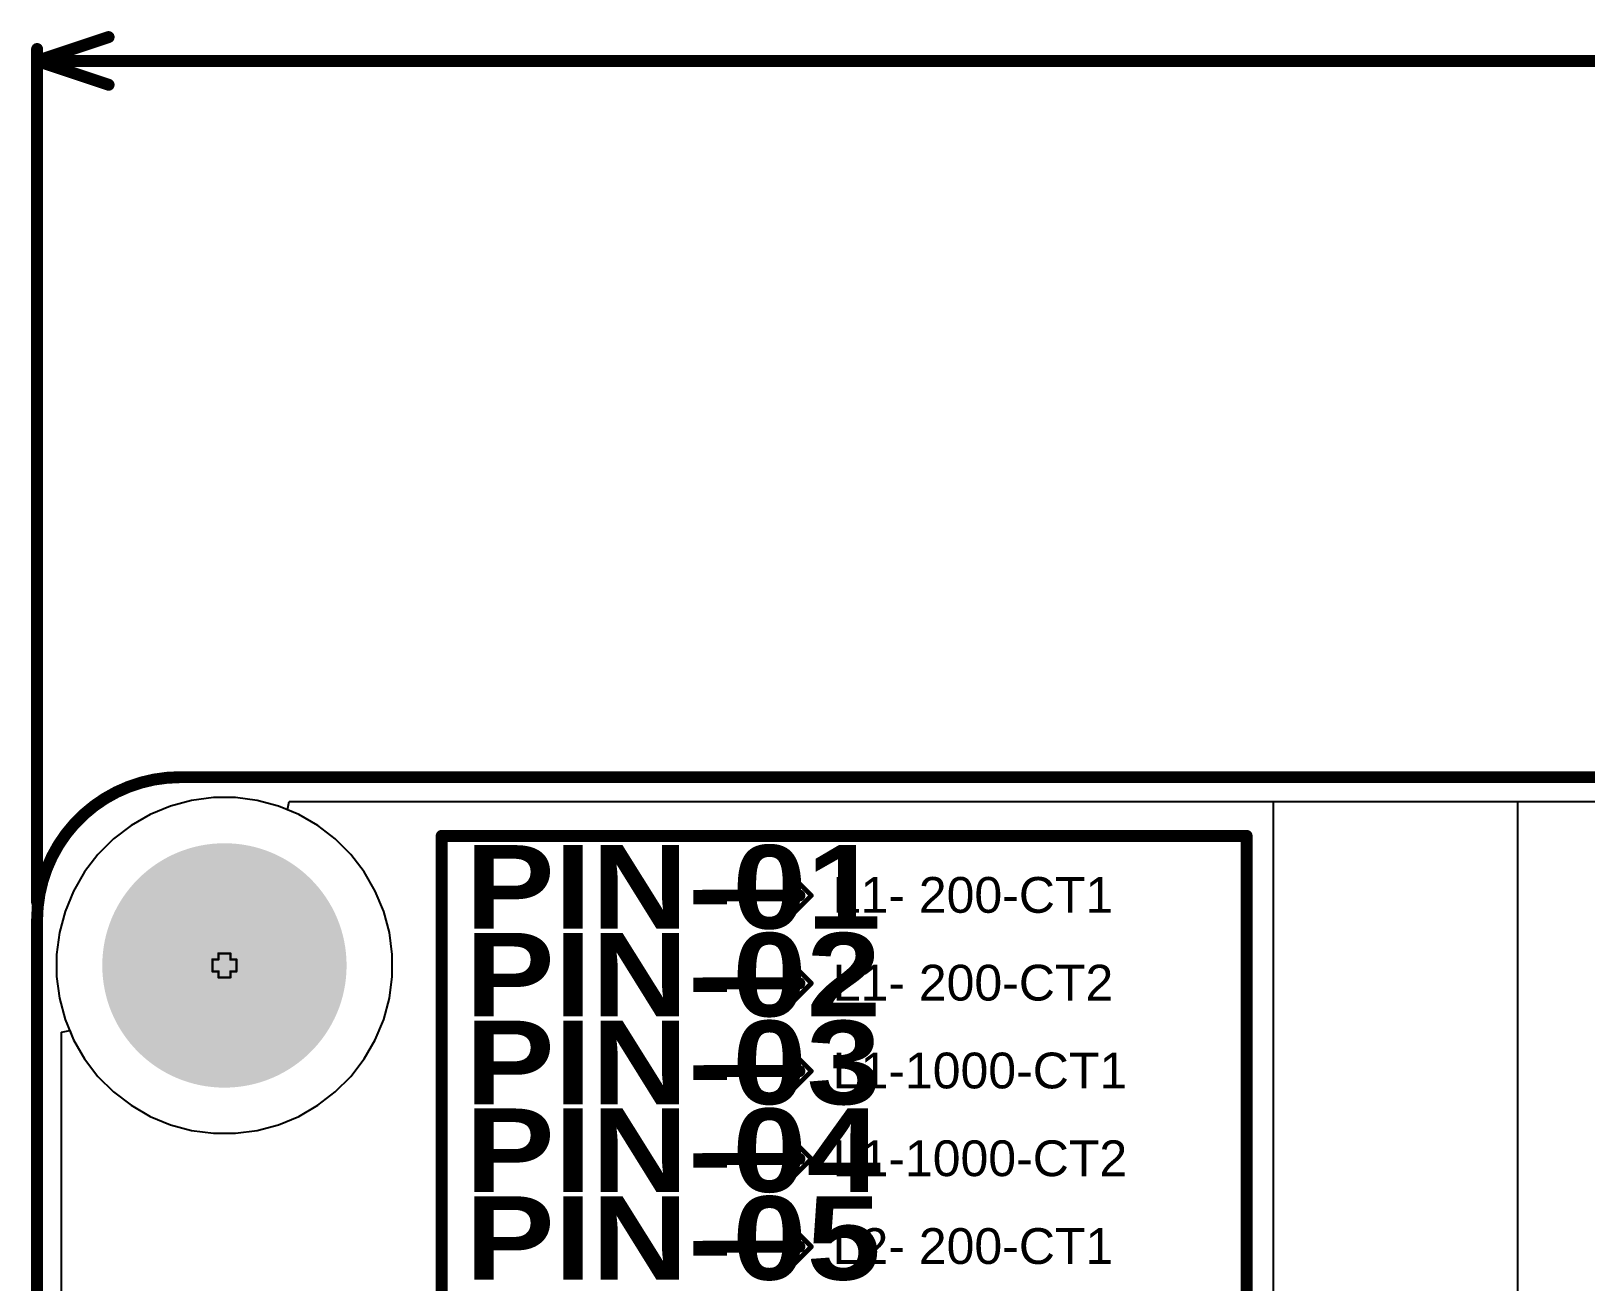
# Model space of a CAD drawing. Header units: inches. Extents: x -2 to 5376, y -4 to 5426.
# Drawn here: x -1.7 to 31.42, y 85.76 to 112.4 of the extents above; entities that cross this region are included whole.
import ezdxf

# ---------------------------------------------------------------- set-up
doc = ezdxf.new("R2010")
doc.units = ezdxf.units.IN
for name, color, linetype in [('Board Outline', 216, 'Continuous'), ('Bottom Layer', 5, 'Continuous'), ('Bottom Solder', 6, 'Continuous'), ('Dimension', 6, 'Continuous'), ('Drill Drawing', 1, 'Continuous'), ('Layer 1', 16, 'Continuous'), ('Layer 2', 76, 'Continuous'), ('Multi-Layer', 9, 'Continuous'), ('Pad Holes', 156, 'Continuous'), ('Top Layer', 1, 'Continuous'), ('Top Overlay', 2, 'Continuous'), ('Top Solder', 216, 'Continuous')]:
    doc.layers.add(name, color=color, linetype=linetype)
doc.styles.add('Arial', font='', dxfattribs={"height": 0.2})
doc.styles.add('Arial Black_Bold', font='', dxfattribs={"height": 0.2})
doc.styles.get('Arial').set_extended_font_data('Arial')
doc.styles.get('Arial Black_Bold').set_extended_font_data('Arial Black', bold=True)

msp = doc.modelspace()

# ---------------------------------------------------------------- hatches: boundary and pattern name
at = {"layer": 'Bottom Layer'}
h = msp.add_hatch(color=5, dxfattribs=at)
edge = h.paths.add_edge_path()
edge.add_arc((2.421, 92.5), 2.5, 0, 360)
at = {"layer": 'Bottom Solder'}
h = msp.add_hatch(color=6, dxfattribs=at)
edge = h.paths.add_edge_path()
edge.add_arc((2.421, 92.5), 2.602, 0, 360)
at = {"layer": 'Layer 1'}
h = msp.add_hatch(color=16, dxfattribs=at)
edge = h.paths.add_edge_path()
edge.add_arc((2.421, 92.5), 2.5, 0, 360)
at = {"layer": 'Layer 2'}
h = msp.add_hatch(color=76, dxfattribs=at)
edge = h.paths.add_edge_path()
edge.add_arc((2.421, 92.5), 2.5, 0, 360)
at = {"layer": 'Multi-Layer'}
h = msp.add_hatch(color=9, dxfattribs=at)
edge = h.paths.add_edge_path()
edge.add_arc((2.421, 92.5), 2.5, 0, 360)
at = {"layer": 'Pad Holes'}
h = msp.add_hatch(color=7, dxfattribs=at)
edge = h.paths.add_edge_path()
edge.add_arc((2.421, 92.5), 1.5, 0, 360)
at = {"layer": 'Top Layer'}
h = msp.add_hatch(color=1, dxfattribs=at)
edge = h.paths.add_edge_path()
edge.add_arc((2.421, 92.5), 2.5, 0, 360)
at = {"layer": 'Top Solder'}
h = msp.add_hatch(color=216, dxfattribs=at)
edge = h.paths.add_edge_path()
edge.add_arc((2.421, 92.5), 2.602, 0, 360)

# ---------------------------------------------------------------- linework, layer by layer
at = {"layer": 'Board Outline'}
for points in [[(-1.57, 93.461, 0.254, 0.254, -0.414214), (1.478, 96.509, 0.254, 0.254, 0)], [(1.478, 96.509, 0.254, 0.254, 0), (135.382, 96.509, 0.254, 0.254, 0)], [(-1.57, -0.443, 0.254, 0.254, 0), (-1.57, 93.461, 0.254, 0.254, 0)]]:
    msp.add_lwpolyline(points, format="xyseb", dxfattribs=at)
for points in [[(1.415, 96.509, 0.127, 0.127, 1), (1.542, 96.509, 0.127, 0.127, 1)], [(1.415, 96.509, 0.127, 0.127, 1), (1.542, 96.509, 0.127, 0.127, 1)], [(-1.633, 93.461, 0.127, 0.127, 1), (-1.506, 93.461, 0.127, 0.127, 1)], [(-1.633, 93.461, 0.127, 0.127, 1), (-1.506, 93.461, 0.127, 0.127, 1)]]:
    msp.add_lwpolyline(points, format="xyseb", close=True, dxfattribs=at)
at = {"layer": 'Bottom Layer'}
for p, q in [((29.972, 83.109), (29.972, 95.991)), ((29.972, 95.991), (109.054, 95.991))]:
    msp.add_line(p, q, dxfattribs=at)
at = {"layer": 'Dimension'}
for points in [[(-1.57, 111.76, 0.254, 0.254, 0), (-0.046, 112.268, 0.254, 0.254, 0)], [(-1.57, 93.842, 0.254, 0.254, 0), (-1.57, 112.014, 0.254, 0.254, 0)], [(-1.57, 111.76, 0.254, 0.254, 0), (-0.046, 111.252, 0.254, 0.254, 0)], [(-1.57, 111.76, 0.254, 0.254, 0), (57.85, 111.76, 0.254, 0.254, 0)]]:
    msp.add_lwpolyline(points, format="xyseb", dxfattribs=at)
for points in [[(-0.109, 112.268, 0.127, 0.127, 1), (0.018, 112.268, 0.127, 0.127, 1)], [(-1.633, 112.014, 0.127, 0.127, 1), (-1.506, 112.014, 0.127, 0.127, 1)], [(-1.633, 111.76, 0.127, 0.127, 1), (-1.506, 111.76, 0.127, 0.127, 1)], [(-1.633, 111.76, 0.127, 0.127, 1), (-1.506, 111.76, 0.127, 0.127, 1)], [(-1.633, 111.76, 0.127, 0.127, 1), (-1.506, 111.76, 0.127, 0.127, 1)], [(-0.109, 111.252, 0.127, 0.127, 1), (0.018, 111.252, 0.127, 0.127, 1)], [(-1.633, 93.842, 0.127, 0.127, 1), (-1.506, 93.842, 0.127, 0.127, 1)]]:
    msp.add_lwpolyline(points, format="xyseb", close=True, dxfattribs=at)
at = {"layer": 'Drill Drawing'}
for points in [[(2.294, 92.627, 0.0508, 0.0508, 0), (2.294, 92.754, 0.0508, 0.0508, 0)], [(2.294, 92.754, 0.0508, 0.0508, 0), (2.548, 92.754, 0.0508, 0.0508, 0)], [(2.548, 92.627, 0.0508, 0.0508, 0), (2.548, 92.754, 0.0508, 0.0508, 0)], [(2.167, 92.373, 0.0508, 0.0508, 0), (2.167, 92.627, 0.0508, 0.0508, 0)], [(2.167, 92.627, 0.0508, 0.0508, 0), (2.294, 92.627, 0.0508, 0.0508, 0)], [(2.167, 92.373, 0.0508, 0.0508, 0), (2.294, 92.373, 0.0508, 0.0508, 0)], [(2.294, 92.246, 0.0508, 0.0508, 0), (2.294, 92.373, 0.0508, 0.0508, 0)], [(2.548, 92.627, 0.0508, 0.0508, 0), (2.675, 92.627, 0.0508, 0.0508, 0)], [(2.548, 92.373, 0.0508, 0.0508, 0), (2.675, 92.373, 0.0508, 0.0508, 0)], [(2.548, 92.246, 0.0508, 0.0508, 0), (2.548, 92.373, 0.0508, 0.0508, 0)], [(2.675, 92.373, 0.0508, 0.0508, 0), (2.675, 92.627, 0.0508, 0.0508, 0)], [(2.294, 92.246, 0.0508, 0.0508, 0), (2.548, 92.246, 0.0508, 0.0508, 0)]]:
    msp.add_lwpolyline(points, format="xyseb", dxfattribs=at)
for points in [[(2.281, 92.754, 0.0254, 0.0254, 1), (2.307, 92.754, 0.0254, 0.0254, 1)], [(2.281, 92.754, 0.0254, 0.0254, 1), (2.307, 92.754, 0.0254, 0.0254, 1)], [(2.535, 92.754, 0.0254, 0.0254, 1), (2.561, 92.754, 0.0254, 0.0254, 1)], [(2.535, 92.754, 0.0254, 0.0254, 1), (2.561, 92.754, 0.0254, 0.0254, 1)], [(2.154, 92.627, 0.0254, 0.0254, 1), (2.18, 92.627, 0.0254, 0.0254, 1)], [(2.154, 92.627, 0.0254, 0.0254, 1), (2.18, 92.627, 0.0254, 0.0254, 1)], [(2.154, 92.373, 0.0254, 0.0254, 1), (2.18, 92.373, 0.0254, 0.0254, 1)], [(2.154, 92.373, 0.0254, 0.0254, 1), (2.18, 92.373, 0.0254, 0.0254, 1)], [(2.281, 92.627, 0.0254, 0.0254, 1), (2.307, 92.627, 0.0254, 0.0254, 1)], [(2.281, 92.627, 0.0254, 0.0254, 1), (2.307, 92.627, 0.0254, 0.0254, 1)], [(2.281, 92.373, 0.0254, 0.0254, 1), (2.307, 92.373, 0.0254, 0.0254, 1)], [(2.281, 92.373, 0.0254, 0.0254, 1), (2.307, 92.373, 0.0254, 0.0254, 1)], [(2.535, 92.627, 0.0254, 0.0254, 1), (2.561, 92.627, 0.0254, 0.0254, 1)], [(2.535, 92.627, 0.0254, 0.0254, 1), (2.561, 92.627, 0.0254, 0.0254, 1)], [(2.535, 92.373, 0.0254, 0.0254, 1), (2.561, 92.373, 0.0254, 0.0254, 1)], [(2.535, 92.373, 0.0254, 0.0254, 1), (2.561, 92.373, 0.0254, 0.0254, 1)], [(2.662, 92.627, 0.0254, 0.0254, 1), (2.688, 92.627, 0.0254, 0.0254, 1)], [(2.662, 92.627, 0.0254, 0.0254, 1), (2.688, 92.627, 0.0254, 0.0254, 1)], [(2.662, 92.373, 0.0254, 0.0254, 1), (2.688, 92.373, 0.0254, 0.0254, 1)], [(2.662, 92.373, 0.0254, 0.0254, 1), (2.688, 92.373, 0.0254, 0.0254, 1)], [(2.281, 92.246, 0.0254, 0.0254, 1), (2.307, 92.246, 0.0254, 0.0254, 1)], [(2.281, 92.246, 0.0254, 0.0254, 1), (2.307, 92.246, 0.0254, 0.0254, 1)], [(2.535, 92.246, 0.0254, 0.0254, 1), (2.561, 92.246, 0.0254, 0.0254, 1)], [(2.535, 92.246, 0.0254, 0.0254, 1), (2.561, 92.246, 0.0254, 0.0254, 1)]]:
    msp.add_lwpolyline(points, format="xyseb", close=True, dxfattribs=at)
at = {"layer": 'Layer 1'}
for p, q in [((3.762, 95.813), (3.797, 95.991)), ((4.005, 95.713), (3.762, 95.813)), ((3.797, 95.991), (109.054, 95.991)), ((4.411, 95.478), (4.005, 95.713)), ((4.783, 95.193), (4.411, 95.478)), ((5.114, 94.862), (4.783, 95.193)), ((5.399, 94.49), (5.114, 94.862)), ((5.633, 94.084), (5.399, 94.49)), ((5.813, 93.651), (5.633, 94.084)), ((5.934, 93.199), (5.813, 93.651)), ((5.995, 92.734), (5.934, 93.199)), ((5.995, 92.266), (5.995, 92.734)), ((5.934, 91.801), (5.995, 92.266)), ((5.813, 91.349), (5.934, 91.801)), ((-1.052, 91.079), (-0.874, 91.115)), ((-1.052, 57.76), (-1.052, 91.079)), ((-0.874, 91.115), (-0.792, 90.916)), ((5.633, 90.916), (5.813, 91.349)), ((-0.792, 90.916), (-0.558, 90.51)), ((5.399, 90.51), (5.633, 90.916)), ((-0.558, 90.51), (-0.272, 90.138)), ((5.114, 90.138), (5.399, 90.51)), ((-0.272, 90.138), (0.059, 89.807)), ((4.783, 89.807), (5.114, 90.138)), ((0.059, 89.807), (0.431, 89.522)), ((4.411, 89.522), (4.783, 89.807)), ((0.431, 89.522), (0.837, 89.287)), ((4.005, 89.287), (4.411, 89.522)), ((0.837, 89.287), (1.269, 89.108)), ((1.269, 89.108), (1.722, 88.987)), ((3.12, 88.987), (3.572, 89.108)), ((3.572, 89.108), (4.005, 89.287)), ((1.722, 88.987), (2.187, 88.926)), ((2.187, 88.926), (2.655, 88.926)), ((2.655, 88.926), (3.12, 88.987))]:
    msp.add_line(p, q, dxfattribs=at)
at = {"layer": 'Layer 2'}
for p, q in [((3.762, 95.813), (3.797, 95.991)), ((4.005, 95.713), (3.762, 95.813)), ((3.797, 95.991), (109.054, 95.991)), ((4.411, 95.478), (4.005, 95.713)), ((4.783, 95.193), (4.411, 95.478)), ((5.114, 94.862), (4.783, 95.193)), ((5.399, 94.49), (5.114, 94.862)), ((5.633, 94.084), (5.399, 94.49)), ((5.813, 93.651), (5.633, 94.084)), ((5.934, 93.199), (5.813, 93.651)), ((5.995, 92.734), (5.934, 93.199)), ((5.995, 92.266), (5.995, 92.734)), ((5.934, 91.801), (5.995, 92.266)), ((5.813, 91.349), (5.934, 91.801)), ((-1.052, 91.079), (-0.874, 91.115)), ((-1.052, 57.76), (-1.052, 91.079)), ((-0.874, 91.115), (-0.792, 90.916)), ((5.633, 90.916), (5.813, 91.349)), ((-0.792, 90.916), (-0.558, 90.51)), ((5.399, 90.51), (5.633, 90.916)), ((-0.558, 90.51), (-0.272, 90.138)), ((5.114, 90.138), (5.399, 90.51)), ((-0.272, 90.138), (0.059, 89.807)), ((4.783, 89.807), (5.114, 90.138)), ((0.059, 89.807), (0.431, 89.522)), ((4.411, 89.522), (4.783, 89.807)), ((0.431, 89.522), (0.837, 89.287)), ((4.005, 89.287), (4.411, 89.522)), ((0.837, 89.287), (1.269, 89.108)), ((1.269, 89.108), (1.722, 88.987)), ((3.12, 88.987), (3.572, 89.108)), ((3.572, 89.108), (4.005, 89.287)), ((1.722, 88.987), (2.187, 88.926)), ((2.187, 88.926), (2.655, 88.926)), ((2.655, 88.926), (3.12, 88.987))]:
    msp.add_line(p, q, dxfattribs=at)
at = {"layer": 'Multi-Layer'}
for p, q in [((2.187, 96.074), (1.722, 96.013)), ((2.421, 96.074), (2.187, 96.074)), ((2.655, 96.074), (2.421, 96.074)), ((3.12, 96.013), (2.655, 96.074)), ((0.837, 95.713), (0.431, 95.478)), ((1.269, 95.892), (0.837, 95.713)), ((1.722, 96.013), (1.269, 95.892)), ((3.572, 95.892), (3.12, 96.013)), ((4.005, 95.713), (3.572, 95.892)), ((4.411, 95.478), (4.005, 95.713)), ((0.431, 95.478), (0.059, 95.193)), ((4.783, 95.193), (4.411, 95.478)), ((0.059, 95.193), (-0.272, 94.862)), ((5.114, 94.862), (4.783, 95.193)), ((-0.272, 94.862), (-0.558, 94.49)), ((5.399, 94.49), (5.114, 94.862)), ((-0.558, 94.49), (-0.792, 94.084)), ((5.633, 94.084), (5.399, 94.49)), ((-0.792, 94.084), (-0.971, 93.651)), ((5.813, 93.651), (5.633, 94.084)), ((-0.971, 93.651), (-1.092, 93.199)), ((5.934, 93.199), (5.813, 93.651)), ((-1.092, 93.199), (-1.154, 92.734)), ((5.995, 92.734), (5.934, 93.199)), ((-1.154, 92.734), (-1.154, 92.5)), ((5.995, 92.5), (5.995, 92.734)), ((-1.154, 92.5), (-1.154, 92.266)), ((5.995, 92.266), (5.995, 92.5)), ((-1.154, 92.266), (-1.092, 91.801)), ((5.934, 91.801), (5.995, 92.266)), ((-1.092, 91.801), (-0.971, 91.349)), ((5.813, 91.349), (5.934, 91.801)), ((-0.971, 91.349), (-0.792, 90.916)), ((5.633, 90.916), (5.813, 91.349)), ((-0.792, 90.916), (-0.558, 90.51)), ((5.399, 90.51), (5.633, 90.916)), ((-0.558, 90.51), (-0.272, 90.138)), ((5.114, 90.138), (5.399, 90.51)), ((-0.272, 90.138), (0.059, 89.807)), ((4.783, 89.807), (5.114, 90.138)), ((0.059, 89.807), (0.431, 89.522)), ((4.411, 89.522), (4.783, 89.807)), ((0.431, 89.522), (0.837, 89.287)), ((4.005, 89.287), (4.411, 89.522)), ((0.837, 89.287), (1.269, 89.108)), ((1.269, 89.108), (1.722, 88.987)), ((3.12, 88.987), (3.572, 89.108)), ((3.572, 89.108), (4.005, 89.287)), ((1.722, 88.987), (2.187, 88.926)), ((2.187, 88.926), (2.421, 88.926)), ((2.421, 88.926), (2.421, 88.926)), ((2.421, 88.926), (2.655, 88.926)), ((2.655, 88.926), (3.12, 88.987))]:
    msp.add_line(p, q, dxfattribs=at)
at = {"layer": 'Top Layer'}
for p, q in [((24.765, 73.518), (24.765, 95.991)), ((24.765, 95.991), (107.265, 95.991))]:
    msp.add_line(p, q, dxfattribs=at)
at = {"layer": 'Top Overlay'}
for p, q in [((14.922, 93.989), (14.541, 94.37)), ((14.541, 94.37), (14.541, 93.608)), ((14.541, 93.608), (14.922, 93.989)), ((14.922, 92.12), (14.541, 92.501)), ((14.541, 92.501), (14.541, 91.739)), ((14.541, 91.739), (14.922, 92.12)), ((14.922, 90.25), (14.541, 90.631)), ((14.541, 90.631), (14.541, 89.869)), ((14.541, 89.869), (14.922, 90.25)), ((14.922, 88.381), (14.541, 88.762)), ((14.541, 88.762), (14.541, 88)), ((14.541, 88), (14.922, 88.381)), ((14.922, 86.512), (14.541, 86.893)), ((14.541, 86.893), (14.541, 86.131)), ((14.541, 86.131), (14.922, 86.512))]:
    msp.add_line(p, q, dxfattribs=at)
for points in [[(7.048, 95.259, 0.254, 0.254, 0), (24.193, 95.259, 0.254, 0.254, 0)], [(7.048, 72.145, 0.254, 0.254, 0), (7.048, 95.259, 0.254, 0.254, 0)], [(24.193, 72.145, 0.254, 0.254, 0), (24.193, 95.259, 0.254, 0.254, 0)], [(14.541, 94.37, 0.102, 0.102, 0), (14.922, 93.989, 0.102, 0.102, 0)], [(14.541, 93.608, 0.102, 0.102, 0), (14.541, 94.37, 0.102, 0.102, 0)], [(12.636, 93.989, 0.254, 0.254, 0), (14.668, 93.989, 0.254, 0.254, 0)], [(14.541, 93.608, 0.102, 0.102, 0), (14.922, 93.989, 0.102, 0.102, 0)], [(14.541, 91.739, 0.102, 0.102, 0), (14.541, 92.501, 0.102, 0.102, 0)], [(14.541, 92.501, 0.102, 0.102, 0), (14.922, 92.12, 0.102, 0.102, 0)], [(12.636, 92.12, 0.254, 0.254, 0), (14.668, 92.12, 0.254, 0.254, 0)], [(14.541, 91.739, 0.102, 0.102, 0), (14.922, 92.12, 0.102, 0.102, 0)], [(14.541, 90.631, 0.102, 0.102, 0), (14.922, 90.25, 0.102, 0.102, 0)], [(14.541, 89.869, 0.102, 0.102, 0), (14.541, 90.631, 0.102, 0.102, 0)], [(12.636, 90.25, 0.254, 0.254, 0), (14.668, 90.25, 0.254, 0.254, 0)], [(14.541, 89.869, 0.102, 0.102, 0), (14.922, 90.25, 0.102, 0.102, 0)], [(14.541, 88.762, 0.102, 0.102, 0), (14.922, 88.381, 0.102, 0.102, 0)], [(14.541, 88, 0.102, 0.102, 0), (14.541, 88.762, 0.102, 0.102, 0)], [(12.636, 88.381, 0.254, 0.254, 0), (14.668, 88.381, 0.254, 0.254, 0)], [(14.541, 88, 0.102, 0.102, 0), (14.922, 88.381, 0.102, 0.102, 0)], [(14.541, 86.893, 0.102, 0.102, 0), (14.922, 86.512, 0.102, 0.102, 0)], [(14.541, 86.131, 0.102, 0.102, 0), (14.541, 86.893, 0.102, 0.102, 0)], [(12.636, 86.512, 0.254, 0.254, 0), (14.668, 86.512, 0.254, 0.254, 0)], [(14.541, 86.131, 0.102, 0.102, 0), (14.922, 86.512, 0.102, 0.102, 0)]]:
    msp.add_lwpolyline(points, format="xyseb", dxfattribs=at)
for points in [[(6.984, 95.259, 0.127, 0.127, 1), (7.111, 95.259, 0.127, 0.127, 1)], [(6.984, 95.259, 0.127, 0.127, 1), (7.111, 95.259, 0.127, 0.127, 1)], [(24.129, 95.259, 0.127, 0.127, 1), (24.256, 95.259, 0.127, 0.127, 1)], [(24.129, 95.259, 0.127, 0.127, 1), (24.256, 95.259, 0.127, 0.127, 1)], [(14.515, 94.37, 0.0508, 0.0508, 1), (14.566, 94.37, 0.0508, 0.0508, 1)], [(14.515, 94.37, 0.0508, 0.0508, 1), (14.566, 94.37, 0.0508, 0.0508, 1)], [(12.572, 93.989, 0.127, 0.127, 1), (12.699, 93.989, 0.127, 0.127, 1)], [(14.604, 93.989, 0.127, 0.127, 1), (14.731, 93.989, 0.127, 0.127, 1)], [(14.896, 93.989, 0.0508, 0.0508, 1), (14.947, 93.989, 0.0508, 0.0508, 1)], [(14.896, 93.989, 0.0508, 0.0508, 1), (14.947, 93.989, 0.0508, 0.0508, 1)], [(14.515, 93.608, 0.0508, 0.0508, 1), (14.566, 93.608, 0.0508, 0.0508, 1)], [(14.515, 93.608, 0.0508, 0.0508, 1), (14.566, 93.608, 0.0508, 0.0508, 1)], [(14.515, 92.501, 0.0508, 0.0508, 1), (14.566, 92.501, 0.0508, 0.0508, 1)], [(14.515, 92.501, 0.0508, 0.0508, 1), (14.566, 92.501, 0.0508, 0.0508, 1)], [(12.572, 92.12, 0.127, 0.127, 1), (12.699, 92.12, 0.127, 0.127, 1)], [(14.604, 92.12, 0.127, 0.127, 1), (14.731, 92.12, 0.127, 0.127, 1)], [(14.896, 92.12, 0.0508, 0.0508, 1), (14.947, 92.12, 0.0508, 0.0508, 1)], [(14.896, 92.12, 0.0508, 0.0508, 1), (14.947, 92.12, 0.0508, 0.0508, 1)], [(14.515, 91.739, 0.0508, 0.0508, 1), (14.566, 91.739, 0.0508, 0.0508, 1)], [(14.515, 91.739, 0.0508, 0.0508, 1), (14.566, 91.739, 0.0508, 0.0508, 1)], [(14.515, 90.631, 0.0508, 0.0508, 1), (14.566, 90.631, 0.0508, 0.0508, 1)], [(14.515, 90.631, 0.0508, 0.0508, 1), (14.566, 90.631, 0.0508, 0.0508, 1)], [(12.572, 90.25, 0.127, 0.127, 1), (12.699, 90.25, 0.127, 0.127, 1)], [(14.604, 90.25, 0.127, 0.127, 1), (14.731, 90.25, 0.127, 0.127, 1)], [(14.896, 90.25, 0.0508, 0.0508, 1), (14.947, 90.25, 0.0508, 0.0508, 1)], [(14.896, 90.25, 0.0508, 0.0508, 1), (14.947, 90.25, 0.0508, 0.0508, 1)], [(14.515, 89.869, 0.0508, 0.0508, 1), (14.566, 89.869, 0.0508, 0.0508, 1)], [(14.515, 89.869, 0.0508, 0.0508, 1), (14.566, 89.869, 0.0508, 0.0508, 1)], [(14.515, 88.762, 0.0508, 0.0508, 1), (14.566, 88.762, 0.0508, 0.0508, 1)], [(14.515, 88.762, 0.0508, 0.0508, 1), (14.566, 88.762, 0.0508, 0.0508, 1)], [(12.572, 88.381, 0.127, 0.127, 1), (12.699, 88.381, 0.127, 0.127, 1)], [(14.604, 88.381, 0.127, 0.127, 1), (14.731, 88.381, 0.127, 0.127, 1)], [(14.896, 88.381, 0.0508, 0.0508, 1), (14.947, 88.381, 0.0508, 0.0508, 1)], [(14.896, 88.381, 0.0508, 0.0508, 1), (14.947, 88.381, 0.0508, 0.0508, 1)], [(14.515, 88, 0.0508, 0.0508, 1), (14.566, 88, 0.0508, 0.0508, 1)], [(14.515, 88, 0.0508, 0.0508, 1), (14.566, 88, 0.0508, 0.0508, 1)], [(14.515, 86.893, 0.0508, 0.0508, 1), (14.566, 86.893, 0.0508, 0.0508, 1)], [(14.515, 86.893, 0.0508, 0.0508, 1), (14.566, 86.893, 0.0508, 0.0508, 1)], [(12.572, 86.512, 0.127, 0.127, 1), (12.699, 86.512, 0.127, 0.127, 1)], [(14.604, 86.512, 0.127, 0.127, 1), (14.731, 86.512, 0.127, 0.127, 1)], [(14.896, 86.512, 0.0508, 0.0508, 1), (14.947, 86.512, 0.0508, 0.0508, 1)], [(14.896, 86.512, 0.0508, 0.0508, 1), (14.947, 86.512, 0.0508, 0.0508, 1)], [(14.515, 86.131, 0.0508, 0.0508, 1), (14.566, 86.131, 0.0508, 0.0508, 1)], [(14.515, 86.131, 0.0508, 0.0508, 1), (14.566, 86.131, 0.0508, 0.0508, 1)]]:
    msp.add_lwpolyline(points, format="xyseb", close=True, dxfattribs=at)

# ---------------------------------------------------------------- texts
at = {"layer": 'Top Overlay', "style": 'Arial Black_Bold'}
for s, p in [('PIN-01', (7.556, 93.284)), ('PIN-02', (7.556, 91.415)), ('PIN-03', (7.556, 89.546)), ('PIN-04', (7.556, 87.676)), ('PIN-05', (7.556, 85.807))]:
    msp.add_text(s, height=1.778, rotation=360, dxfattribs=at).set_placement(p)
at = {"layer": 'Top Overlay', "style": 'Arial'}
for s, p in [('L1- 200-CT1', (15.377, 93.621)), ('L1- 200-CT2', (15.377, 91.752)), ('L1-1000-CT1', (15.377, 89.882)), ('L1-1000-CT2', (15.377, 88.013)), ('L2- 200-CT1', (15.377, 86.144))]:
    msp.add_text(s, height=0.762, dxfattribs=at).set_placement(p)

doc.saveas('drawing.dxf')
